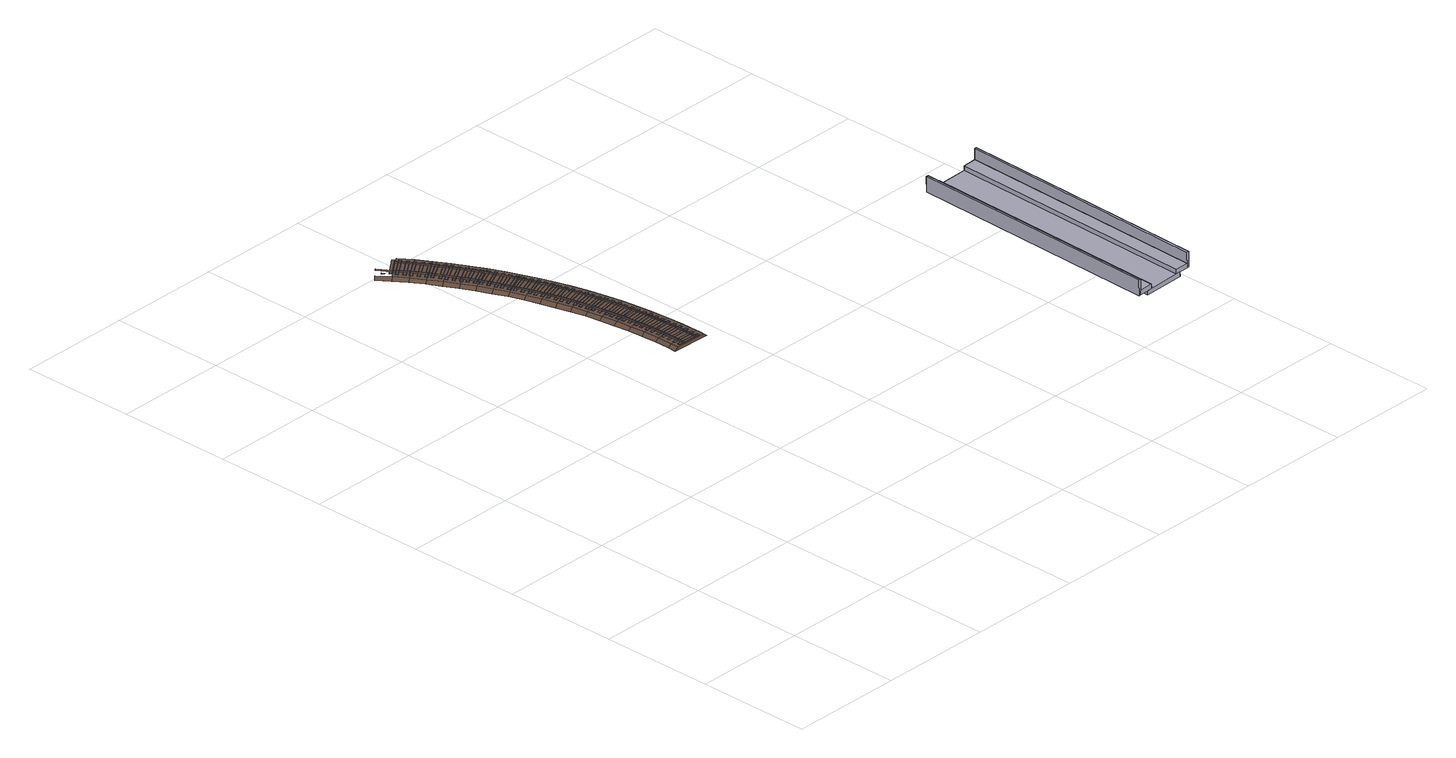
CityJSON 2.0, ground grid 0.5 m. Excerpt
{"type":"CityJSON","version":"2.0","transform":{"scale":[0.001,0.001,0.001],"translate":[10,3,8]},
"CityObjects":{
"bridge1":{"type":"Bridge","attributes":{"name":"Bridge KIT 4","relativeToTerrain":"entirelyAboveTerrain"},"geometry":[{"type":"MultiSurface","lod":"3","boundaries":[[[0,1,2,3]],[[4,5,6,7]],[[3,2,4,7]],[[2,1,5,4]],[[1,0,6,5]],[[0,3,7,6]],[[8,9,10,11]],[[12,13,9,8]],[[14,15,13,12]],[[11,10,15,14]],[[9,13,15,10]],[[12,8,11,14]],[[16,17,18,19]],[[20,21,17,16]],[[22,23,21,20]],[[19,18,23,22]],[[17,21,23,18]],[[20,16,19,22]],[[24,25,26,27]],[[28,8,11,29]],[[27,26,28,29]],[[26,25,8,28]],[[25,24,11,8]],[[24,27,29,11]],[[22,20,30,31]],[[32,33,34,35]],[[31,30,32,35]],[[30,20,33,32]],[[20,22,34,33]],[[22,31,35,34]]]}]},
"railway1":{"type":"Railway","attributes":{"name":"Track-07","relativeToTerrain":"entirelyAboveTerrain","function":"1855"},"geometry":[{"type":"MultiSurface","lod":"3","boundaries":[[[36,37,38,39]],[[39,38,40,41]],[[42,43,44,45]],[[46,47,48,49]],[[50,51,52,53]],[[54,55,56,57]],[[41,40,58,59]],[[60,61,62,63]],[[64,65,66,67]],[[68,69,70,71]],[[59,58,72,73]],[[53,52,74,75]],[[76,77,65,64]],[[78,53,75,79]],[[80,78,79,81]],[[82,83,84,85]],[[86,87,88,89]],[[90,91,92,93]],[[73,72,94,95]],[[96,97,77,76]],[[98,99,100,101]],[[102,103,104,105]],[[48,106,107,49]],[[75,74,108,109]],[[47,110,106,48]],[[79,75,109,111]],[[81,79,111,112]],[[113,114,115,116]],[[117,54,57,118]],[[119,120,121,122]],[[95,94,123,124]],[[56,125,118,57]],[[126,127,97,96]],[[128,129,130,131]],[[55,132,125,56]],[[133,128,131,134]],[[135,136,137,138]],[[139,140,141,142]],[[143,39,41,144]],[[145,133,134,146]],[[147,60,63,148]],[[62,149,148,63]],[[124,123,150,151]],[[152,153,154,155]],[[109,108,156,157]],[[158,159,160,161]],[[61,162,149,62]],[[163,164,127,126]],[[111,109,157,165]],[[112,111,165,166]],[[167,168,129,128]],[[169,68,71,170]],[[171,172,173,174]],[[175,167,128,133]],[[176,177,178,179]],[[70,180,170,71]],[[151,150,181,182]],[[183,175,133,145]],[[69,184,180,70]],[[185,186,164,163]],[[187,188,189,190]],[[191,192,193,194]],[[195,82,85,196]],[[182,181,197,198]],[[144,41,59,199]],[[84,200,196,85]],[[157,156,201,202]],[[203,204,205,206]],[[207,208,209,210]],[[211,212,186,185]],[[83,213,200,84]],[[165,157,202,214]],[[166,165,214,215]],[[67,66,216,217]],[[198,197,218,219]],[[220,221,168,167]],[[222,223,224,225]],[[226,227,212,211]],[[228,229,230,231]],[[87,232,233,88]],[[234,220,167,175]],[[235,90,93,236]],[[219,218,237,238]],[[238,237,227,226]],[[88,233,239,89]],[[240,241,242,243]],[[244,234,175,183]],[[92,245,236,93]],[[246,64,67,217]],[[247,248,249,250]],[[251,86,89,239]],[[252,240,243,253]],[[254,255,256,257]],[[91,258,245,92]],[[259,252,253,260]],[[99,261,262,100]],[[263,102,105,264]],[[265,266,267,268]],[[202,201,269,270]],[[271,272,273,274]],[[104,275,264,105]],[[100,262,276,101]],[[214,202,270,277]],[[103,278,275,104]],[[279,98,101,276]],[[280,281,282,283]],[[284,285,286,287]],[[288,289,221,220]],[[215,214,277,290]],[[199,59,73,291]],[[292,288,220,234]],[[293,294,295,296]],[[114,297,298,115]],[[299,300,301,302]],[[303,119,122,304]],[[305,292,234,244]],[[115,298,306,116]],[[307,76,64,246]],[[121,308,304,122]],[[309,310,311,312]],[[313,314,315,316]],[[317,113,116,306]],[[120,318,308,121]],[[319,320,321,322]],[[270,269,323,324]],[[325,326,327,328]],[[277,270,324,329]],[[330,135,138,331]],[[332,333,334,335]],[[140,336,337,141]],[[338,339,340,341]],[[342,343,289,288]],[[137,344,331,138]],[[345,346,347,348]],[[243,242,349,350]],[[290,277,329,351]],[[141,337,352,142]],[[353,354,355,356]],[[136,357,344,137]],[[358,342,288,292]],[[359,360,361,362]],[[253,243,350,363]],[[364,139,142,352]],[[365,366,367,368]],[[369,370,371,372]],[[373,374,375,376]],[[377,378,379,380]],[[162,147,148,149]],[[381,382,383,384]],[[385,358,292,305]],[[386,387,388,389]],[[260,253,363,390]],[[391,158,161,392]],[[153,393,394,154]],[[324,323,395,396]],[[291,73,95,397]],[[160,398,392,161]],[[154,394,399,155]],[[400,152,155,399]],[[159,401,398,160]],[[329,324,396,402]],[[403,404,343,342]],[[405,96,76,307]],[[406,407,408,409]],[[351,329,402,410]],[[411,403,342,358]],[[172,412,413,173]],[[414,176,179,415]],[[416,406,409,417]],[[418,411,358,385]],[[184,169,170,180]],[[173,413,419,174]],[[396,395,420,421]],[[178,422,415,179]],[[423,416,417,424]],[[425,171,174,419]],[[177,426,422,178]],[[427,428,404,403]],[[402,396,421,429]],[[430,427,403,411]],[[431,191,194,432]],[[188,433,434,189]],[[410,402,429,435]],[[421,420,436,437]],[[189,434,438,190]],[[193,439,432,194]],[[440,430,411,418]],[[441,442,428,427]],[[443,187,190,438]],[[350,349,444,445]],[[192,446,439,193]],[[429,421,437,447]],[[397,95,124,448]],[[449,441,427,430]],[[437,436,450,451]],[[213,195,196,200]],[[363,350,445,452]],[[451,450,442,441]],[[204,453,454,205]],[[435,429,447,455]],[[456,207,210,457]],[[458,126,96,405]],[[459,449,430,440]],[[447,437,451,460]],[[390,363,452,461]],[[205,454,462,206]],[[460,451,441,449]],[[209,463,457,210]],[[464,203,206,462]],[[465,466,407,406]],[[208,467,463,209]],[[455,447,460,468]],[[468,460,449,459]],[[469,465,406,416]],[[223,470,471,224]],[[472,228,231,473]],[[474,469,416,423]],[[224,471,475,225]],[[230,476,473,231]],[[477,222,225,475]],[[229,478,476,230]],[[232,251,239,233]],[[258,235,236,245]],[[248,479,480,249]],[[448,124,151,481]],[[482,254,257,483]],[[249,480,484,250]],[[256,485,483,257]],[[486,247,250,484]],[[255,487,485,256]],[[488,163,126,458]],[[445,444,489,490]],[[266,491,492,267]],[[278,263,264,275]],[[267,492,493,268]],[[261,279,276,262]],[[494,271,274,495]],[[452,445,490,496]],[[497,265,268,493]],[[273,498,495,274]],[[272,499,498,273]],[[461,452,496,500]],[[501,284,287,502]],[[281,503,504,282]],[[286,505,502,287]],[[282,504,506,283]],[[507,508,466,465]],[[509,280,283,506]],[[481,151,182,510]],[[285,511,505,286]],[[512,507,465,469]],[[294,513,514,295]],[[515,299,302,516]],[[517,185,163,488]],[[295,514,518,296]],[[519,512,469,474]],[[301,520,516,302]],[[318,303,304,308]],[[297,317,306,298]],[[521,293,296,518]],[[300,522,520,301]],[[523,144,199,524]],[[310,525,526,311]],[[527,313,316,528]],[[315,529,528,316]],[[311,526,530,312]],[[314,531,529,315]],[[532,309,312,530]],[[510,182,198,533]],[[320,534,535,321]],[[536,325,328,537]],[[321,535,538,322]],[[327,539,537,328]],[[326,540,539,327]],[[541,319,322,538]],[[542,211,185,517]],[[490,489,543,544]],[[333,545,546,334]],[[334,546,547,335]],[[336,364,352,337]],[[357,330,331,344]],[[548,338,341,549]],[[496,490,544,550]],[[340,551,549,341]],[[552,332,335,547]],[[339,553,551,340]],[[554,353,356,555]],[[346,556,557,347]],[[347,557,558,348]],[[355,559,555,356]],[[560,345,348,558]],[[533,198,219,561]],[[354,562,559,355]],[[500,496,550,563]],[[564,565,508,507]],[[566,226,211,542]],[[360,567,568,361]],[[569,365,368,570]],[[361,568,571,362]],[[367,572,570,368]],[[573,359,362,571]],[[366,574,572,367]],[[575,246,217,216]],[[576,369,372,577]],[[370,578,579,371]],[[371,579,577,372]],[[374,580,581,375]],[[375,581,582,376]],[[583,373,376,582]],[[378,584,585,379]],[[379,585,586,380]],[[587,381,384,588]],[[383,589,588,384]],[[382,590,589,383]],[[561,219,238,591]],[[592,564,507,512]],[[593,377,380,586]],[[387,594,595,388]],[[591,238,226,566]],[[388,595,596,389]],[[597,386,389,596]],[[401,391,392,398]],[[393,400,399,394]],[[598,592,512,519]],[[544,543,599,600]],[[550,544,600,601]],[[412,425,419,413]],[[426,414,415,422]],[[524,199,291,602]],[[603,604,565,564]],[[563,550,601,605]],[[606,603,564,592]],[[607,307,246,575]],[[608,606,592,598]],[[446,431,432,439]],[[433,443,438,434]],[[600,599,609,610]],[[601,600,610,611]],[[612,613,604,603]],[[453,464,462,454]],[[467,456,457,463]],[[605,601,611,614]],[[615,612,603,606]],[[616,615,606,608]],[[610,609,617,618]],[[470,477,475,471]],[[478,472,473,476]],[[619,620,613,612]],[[611,610,618,621]],[[602,291,397,622]],[[623,619,612,615]],[[614,611,621,624]],[[618,617,625,626]],[[479,486,484,480]],[[627,623,615,616]],[[487,482,483,485]],[[628,405,307,607]],[[629,630,620,619]],[[621,618,626,631]],[[626,625,632,633]],[[634,629,619,623]],[[633,632,630,629]],[[624,621,631,635]],[[491,497,493,492]],[[636,634,623,627]],[[631,626,633,637]],[[637,633,629,634]],[[499,494,495,498]],[[635,631,637,638]],[[638,637,634,636]],[[503,509,506,504]],[[511,501,502,505]],[[513,521,518,514]],[[622,397,448,639]],[[522,515,516,520]],[[531,527,528,529]],[[640,458,405,628]],[[525,532,530,526]],[[540,536,537,539]],[[534,541,538,535]],[[545,552,547,546]],[[553,548,549,551]],[[562,554,555,559]],[[556,560,558,557]],[[574,569,570,572]],[[567,573,571,568]],[[578,576,577,579]],[[580,583,582,581]],[[590,587,588,589]],[[639,448,481,641]],[[584,593,586,585]],[[594,597,596,595]],[[642,488,458,640]],[[641,481,510,643]],[[644,517,488,642]],[[643,510,533,645]],[[646,542,517,644]],[[645,533,561,647]],[[648,566,542,646]],[[647,561,591,649]],[[649,591,566,648]]]}]}
},
"vertices":[
[2461,279,425],[2461,1379,446],[2460,1379,465],[2460,279,445],[2280,1379,460],[2281,1379,440],[2281,280,420],[2281,279,439],[2500,1379,467],[2500,1379,487],[2500,279,466],[2500,279,446],[2440,1379,465],[2440,1379,485],[2440,279,444],[2440,279,464],[2300,1379,461],[2300,1379,481],[2300,279,460],[2301,279,440],[2240,1379,459],[2240,1379,479],[2241,279,438],[2240,279,458],[2510,279,446],[2510,1379,467],[2508,1378,537],[2508,278,516],[2498,1378,537],[2498,278,516],[2238,1378,529],[2239,278,508],[2228,1378,529],[2230,1379,459],[2231,279,438],[2229,278,508],
[859,2967,48],[846,2957,37],[886,2905,36],[899,2915,48],[924,2853,35],[938,2862,47],[887,2960,48],[895,2950,48],[895,2950,50],[887,2960,51],[905,2936,48],[913,2927,48],[913,2927,50],[905,2936,50],[886,2991,57],[886,2991,50],[927,2938,48],[927,2938,55],[920,2918,47],[927,2908,47],[927,2908,48],[920,2918,48],[961,2799,34],[974,2807,45],[937,2894,47],[944,2884,47],[944,2884,48],[937,2894,48],[1276,1817,26],[1260,1817,15],[1260,1783,13],[1276,1783,25],[951,2874,45],[958,2864,45],[958,2864,48],[951,2874,48],[995,2744,32],[1009,2752,44],[966,2884,48],[966,2884,54],[1274,1882,26],[1258,1882,16],[930,2940,55],[970,2886,54],[930,2941,48],[970,2886,48],[968,2850,45],[974,2840,45],[974,2840,48],[968,2850,48],[1294,1802,23],[1294,1790,23],[1294,1790,26],[1294,1802,26],[984,2825,45],[991,2815,45],[991,2815,47],[984,2825,48],[1028,2687,31],[1042,2695,42],[1269,1948,29],[1253,1947,16],[1294,1826,25],[1294,1814,25],[1294,1814,26],[1294,1826,26],[997,2805,45],[1003,2795,45],[1003,2795,47],[997,2805,47],[998,2994,48],[991,3003,48],[1004,2829,47],[1004,2829,53],[998,2994,45],[1007,2831,53],[1007,2831,47],[1293,1855,25],[1293,1843,25],[1293,1843,26],[1293,1855,26],[1007,2981,45],[1007,2981,48],[1013,2780,44],[1019,2770,44],[1019,2770,45],[1013,2780,45],[1058,2630,29],[1073,2637,42],[1014,2971,48],[1263,2013,29],[1246,2011,18],[1312,1819,31],[1312,1819,25],[1312,1783,25],[1312,1783,31],[1014,2971,45],[1316,1819,31],[1316,1783,29],[1025,2760,44],[1031,2750,42],[1031,2750,45],[1025,2760,45],[1292,1885,25],[1292,1873,25],[1292,1873,26],[1292,1885,26],[1014,3001,45],[1056,2944,44],[1316,1819,25],[1316,1783,23],[1024,2957,45],[1024,2957,47],[1031,2947,47],[1086,2571,29],[1101,2578,41],[1290,1909,26],[1291,1897,26],[1291,1897,28],[1290,1909,28],[1039,2772,45],[1039,2772,51],[1040,2734,42],[1046,2724,42],[1046,2724,45],[1040,2734,45],[1031,2947,45],[1254,2078,31],[1237,2076,19],[1042,2774,51],[1042,2774,45],[1310,1886,32],[1310,1886,26],[1041,2935,44],[1041,2935,45],[1288,1938,26],[1289,1926,26],[1289,1926,28],[1288,1938,28],[1314,1886,32],[1055,2709,42],[1061,2698,42],[1061,2698,45],[1055,2709,45],[1047,2925,45],[1113,2512,28],[1128,2518,39],[1314,1886,26],[1047,2925,44],[1242,2143,32],[1226,2140,21],[1286,1962,28],[1287,1950,28],[1287,1950,29],[1286,1962,29],[1066,2688,42],[1072,2677,42],[1072,2677,44],[1066,2688,44],[1057,2910,44],[1057,2910,45],[1137,2452,26],[1152,2457,38],[1095,2886,42],[1064,2900,45],[1072,2714,44],[1073,2714,50],[1283,1991,28],[1284,1979,28],[1284,1979,29],[1283,1991,29],[1080,2662,42],[1085,2651,42],[1085,2651,44],[1080,2662,44],[1229,2207,32],[1213,2203,22],[1064,2900,44],[1076,2716,50],[1076,2716,44],[1436,1783,7],[1420,1783,21],[1159,2391,25],[1175,2396,37],[1305,1953,34],[1305,1953,28],[1280,2015,29],[1282,2003,29],[1282,2003,31],[1280,2015,31],[1213,2270,35],[1197,2266,23],[1091,2641,41],[1096,2630,41],[1096,2630,42],[1091,2641,42],[1402,1790,22],[1402,1790,23],[1309,1953,34],[1074,2886,44],[1074,2886,45],[1179,2329,23],[1195,2333,36],[1402,1802,23],[981,2979,54],[981,2979,48],[1022,2923,47],[1022,2923,53],[1309,1953,28],[1080,2876,45],[1420,1819,22],[1276,2044,29],[1278,2032,29],[1278,2032,31],[1276,2044,31],[1402,1802,22],[985,2981,54],[1025,2925,53],[1104,2614,41],[1109,2603,41],[1109,2603,42],[1104,2614,42],[1080,2876,44],[984,2981,48],[1025,2925,47],[1402,1817,23],[1402,1817,25],[1088,2863,42],[1088,2863,45],[1272,2073,29],[1274,2061,29],[1274,2061,31],[1272,2073,31],[1104,2655,42],[1104,2655,48],[1117,2588,39],[1122,2577,39],[1122,2577,42],[1117,2588,42],[1095,2852,45],[1402,1829,25],[1107,2657,48],[1095,2852,42],[1402,1829,23],[1268,2097,29],[1270,2085,29],[1271,2085,32],[1268,2097,32],[1126,2566,39],[1131,2555,39],[1131,2555,41],[1126,2566,41],[1298,2019,35],[1298,2019,29],[1107,2657,42],[1133,2826,42],[1302,2020,35],[1263,2126,29],[1265,2114,29],[1265,2114,32],[1263,2126,32],[1401,1847,23],[1401,1847,25],[1138,2539,39],[1143,2528,39],[1143,2528,41],[1138,2539,41],[1104,2837,42],[1104,2837,45],[1302,2020,29],[1401,1859,25],[1418,1890,23],[1111,2827,45],[1259,2149,31],[1262,2137,31],[1262,2137,32],[1259,2149,32],[1148,2517,38],[1152,2506,38],[1152,2506,39],[1148,2517,39],[1401,1859,23],[1110,2827,42],[1253,2178,32],[1255,2166,32],[1255,2166,34],[1253,2178,34],[1133,2595,41],[1133,2595,47],[1159,2490,38],[1163,2478,38],[1163,2478,39],[1159,2490,39],[1137,2597,47],[1119,2814,42],[1119,2814,44],[1247,2207,32],[1249,2195,32],[1249,2195,34],[1247,2207,34],[1400,1877,23],[1400,1877,25],[1170,2462,38],[1174,2451,38],[1174,2451,39],[1170,2462,39],[1289,2085,37],[1289,2085,31],[1125,2804,44],[1241,2230,32],[1244,2219,32],[1244,2219,35],[1241,2230,35],[1061,2866,45],[1061,2866,51],[1137,2597,41],[1400,1889,25],[1178,2440,37],[1182,2429,37],[1182,2429,39],[1178,2440,39],[1125,2804,42],[1293,2086,37],[1234,2259,32],[1237,2247,32],[1237,2247,35],[1234,2259,35],[1064,2868,51],[1399,1889,23],[1188,2412,37],[1192,2401,37],[1192,2401,39],[1188,2412,39],[1195,2390,36],[1199,2378,36],[1199,2378,38],[1196,2390,38],[1228,2282,34],[1232,2270,34],[1232,2270,36],[1228,2282,36],[1220,2310,34],[1223,2299,34],[1223,2299,36],[1220,2310,36],[1205,2361,35],[1208,2350,35],[1208,2350,37],[1205,2361,37],[1293,2086,31],[1212,2339,34],[1215,2327,34],[1215,2327,36],[1212,2339,36],[1064,2868,45],[1133,2788,41],[1133,2788,42],[1398,1904,23],[1399,1904,26],[1160,2534,39],[1160,2534,45],[1168,2765,39],[1139,2778,42],[1398,1916,26],[1398,1916,23],[1139,2778,41],[1164,2535,45],[1277,2151,38],[1277,2151,32],[1413,1960,25],[1380,1820,29],[1380,1820,23],[1380,1783,23],[1380,1782,29],[1164,2536,39],[1281,2152,38],[1396,1934,23],[1396,1934,26],[1148,2763,41],[1148,2763,42],[1384,1820,29],[1384,1782,29],[1281,2152,32],[1396,1946,26],[1185,2472,39],[1185,2472,45],[1154,2752,42],[1384,1821,23],[1384,1783,23],[1396,1946,23],[1154,2752,41],[1263,2216,39],[1263,2217,32],[1189,2473,45],[1267,2217,39],[1161,2739,39],[1161,2739,42],[1395,1961,25],[1395,1961,26],[1189,2473,39],[1208,2409,37],[1208,2409,42],[1393,1973,28],[1167,2728,42],[1267,2217,32],[1247,2281,41],[1247,2281,35],[1393,1973,26],[1097,2807,44],[1097,2807,50],[1167,2728,39],[1212,2410,42],[1201,2702,39],[1251,2282,41],[1229,2346,36],[1229,2346,42],[1101,2809,50],[1391,1990,26],[1391,1990,28],[1212,2410,37],[1175,2713,39],[1175,2713,42],[1405,2030,26],[1251,2282,35],[1233,2347,42],[1101,2809,44],[1390,2002,28],[1181,2702,42],[1390,2002,26],[1378,1890,31],[1378,1890,25],[1181,2702,39],[1233,2347,36],[1382,1890,31],[1389,2018,26],[1389,2018,29],[1188,2688,39],[1188,2688,41],[1381,1890,25],[1387,2030,29],[1193,2677,41],[1387,2030,26],[1193,2677,39],[1385,2047,26],[1385,2047,29],[1232,2639,38],[1201,2661,39],[1201,2661,41],[1383,2059,29],[1206,2651,41],[1383,2059,26],[1206,2651,39],[1396,2100,26],[1132,2747,42],[1132,2747,48],[1381,2076,26],[1381,2076,29],[1379,2088,29],[1214,2635,38],[1214,2635,39],[1135,2749,48],[1379,2088,26],[1219,2624,39],[1219,2624,38],[1135,2749,42],[1225,2610,38],[1225,2610,39],[1377,2104,28],[1377,2104,29],[1230,2599,39],[1375,2115,29],[1373,1959,32],[1373,1959,26],[1375,2115,28],[1260,2574,36],[1230,2599,37],[1377,1959,32],[1372,2133,28],[1372,2133,29],[1237,2583,37],[1237,2583,39],[1384,2170,29],[1370,2145,29],[1377,1959,26],[1242,2572,39],[1370,2145,28],[1242,2572,37],[1069,2954,32],[1108,2895,31],[1367,2160,29],[1367,2160,31],[1248,2557,36],[1248,2557,38],[1252,2546,38],[1365,2172,31],[1252,2546,36],[1365,2172,29],[1287,2509,35],[1361,2189,29],[1361,2189,31],[1259,2530,36],[1259,2530,38],[1359,2201,31],[1263,2519,38],[1263,2519,36],[1359,2201,29],[1369,2239,29],[1164,2686,41],[1164,2686,47],[1355,2218,29],[1355,2218,32],[1352,2230,32],[1270,2503,36],[1270,2503,38],[1168,2688,47],[1274,2491,38],[1352,2230,29],[1274,2491,36],[1279,2477,35],[1279,2477,37],[1349,2245,31],[1349,2245,32],[1346,2256,32],[1283,2465,37],[1346,2256,31],[1311,2442,34],[1283,2465,35],[1168,2688,41],[1366,2027,34],[1366,2027,28],[1352,2307,31],[1342,2273,31],[1342,2273,32],[1289,2449,35],[1289,2449,37],[1339,2285,32],[1293,2438,37],[1339,2285,31],[1293,2438,35],[1436,1820,10],[1298,2423,34],[1298,2423,36],[1302,2411,32],[1302,2411,35],[1335,2300,32],[1335,2300,34],[1332,2312,34],[1332,2312,32],[1327,2329,32],[1327,2329,34],[1324,2340,34],[1307,2395,32],[1307,2395,35],[1311,2383,35],[1311,2383,32],[1333,2375,32],[1370,2028,34],[1324,2340,32],[1319,2357,32],[1319,2357,34],[1316,2369,34],[1316,2369,32],[1369,2028,28],[1195,2624,39],[1195,2624,45],[1198,2625,45],[1146,2834,29],[1356,2096,35],[1356,2096,29],[1198,2625,39],[1360,2097,35],[1433,1891,10],[1360,2097,29],[1223,2561,39],[1223,2560,45],[1227,2562,45],[1344,2164,37],[1344,2164,31],[1226,2562,39],[1348,2165,37],[1348,2165,31],[1249,2496,37],[1249,2496,42],[1330,2232,38],[1330,2232,32],[1253,2498,42],[1182,2773,28],[1333,2233,38],[1252,2498,37],[1272,2431,36],[1273,2431,42],[1333,2233,32],[1428,1962,12],[1313,2299,39],[1313,2299,32],[1276,2433,42],[1294,2366,35],[1294,2365,41],[1317,2300,39],[1276,2433,36],[1317,2300,32],[1298,2367,41],[1298,2367,35],[1215,2710,26],[1421,2033,13],[1246,2646,25],[1411,2103,15],[1275,2581,23],[1399,2173,16],[1301,2515,23],[1384,2243,16],[1326,2448,21],[1367,2312,19],[1348,2380,20]
]}
